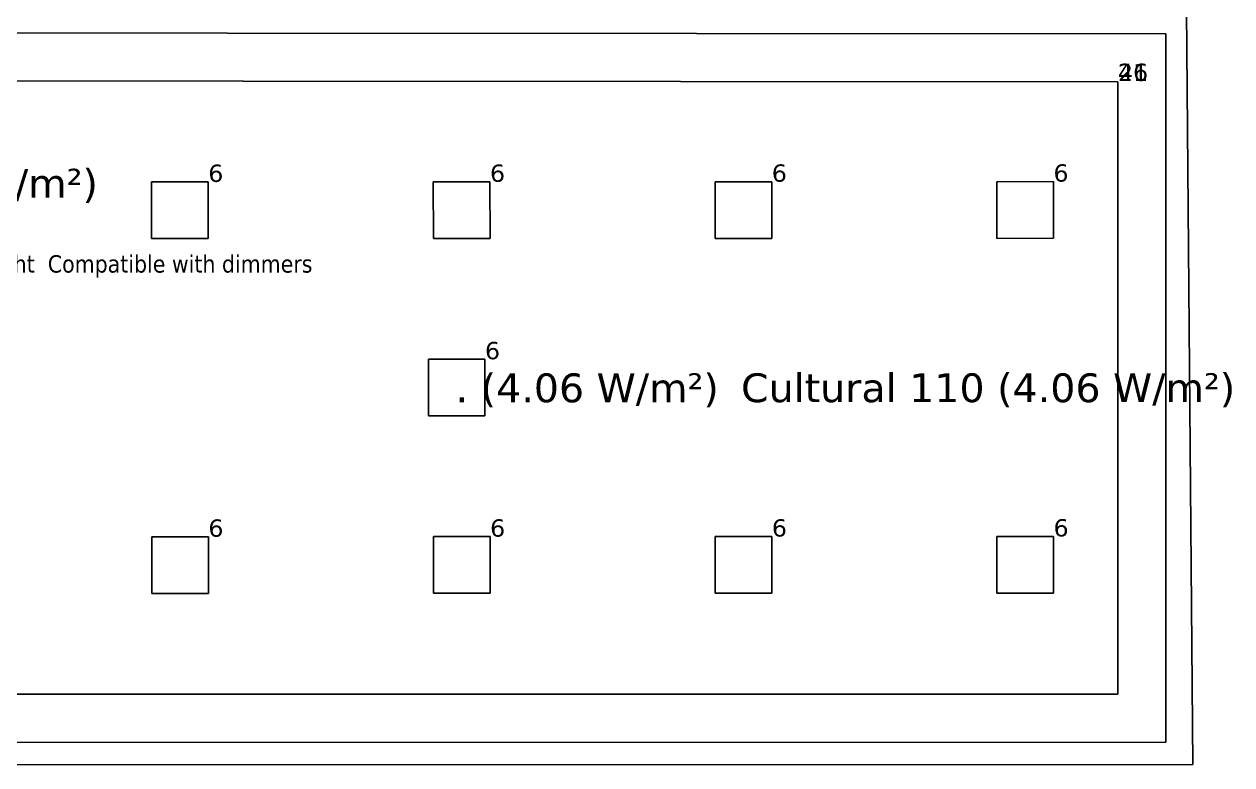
# Model space of a CAD drawing. Header units: inches. Extents: x 0 to 80, y -15 to 299.
# Drawn here: x 23.68 to 36.26, y -14.31 to -6.6 of the extents above; entities that cross this region are included whole.
import ezdxf

# ---------------------------------------------------------------- set-up
doc = ezdxf.new("R2010")
doc.units = ezdxf.units.IN
doc.header["$MEASUREMENT"] = 0
for name, color, linetype, true_color in [('DLX_BLD0_CALC', 3, 'Continuous', 0x00ff00), ('DLX_BLD0_CONT', 7, 'Continuous', 0x969696), ('DLX_BLD0_DESC', 7, 'Continuous', 0x969696), ('DLX_BLD0_LUM', 7, 'Continuous', 0xffd400), ('DLX_BLD0_LUMKEY_IDX', 7, 'Continuous', 0x969696), ('DLX_BLD0_RESKEY_IDX', 7, 'Continuous', 0x707070), ('DLX_BLD0_ROOF', 7, 'Continuous', 0x7f7f7f), ('DLX_BLD0_TXT', 7, 'Continuous', 0xaa00ff)]:
    doc.layers.add(name, color=color, linetype=linetype, true_color=true_color)
doc.styles.add('TableTextStyle', font='')
doc.styles.add('Tahoma AC-9A-79-64-AA-B0-6E-42-C4-5C-8C-13-97-E7-E2-2C', font='')
doc.styles.get('TableTextStyle').set_extended_font_data('VERDANA.TTF')
doc.styles.get('Tahoma AC-9A-79-64-AA-B0-6E-42-C4-5C-8C-13-97-E7-E2-2C').set_extended_font_data('Tahoma')

msp = doc.modelspace()

# ---------------------------------------------------------------- linework, layer by layer
at = {"layer": 'DLX_BLD0_CALC'}
for points in [[(35.07, -7.201, 0), (21.401, -7.193, 0)], [(35.07, -7.201, 0), (21.404, -7.193, 0)], [(35.07, -13.577, 0), (35.07, -7.201, 0)], [(35.07, -13.577, 0), (35.07, -7.201, 0)], [(21.401, -13.581, 0), (35.07, -13.577, 0)], [(21.404, -13.577, 0), (35.07, -13.577, 0)]]:
    msp.add_polyline3d(points, dxfattribs=at)
at = {"layer": 'DLX_BLD0_CONT'}
for points in [[(35.848, -14.309, 0), (35.783, -6.457, 0)], [(35.57, -6.702, 0), (20.904, -6.693, 0)], [(35.57, -14.077, 0), (35.57, -6.702, 0)], [(20.9, -14.081, 0), (35.57, -14.077, 0)], [(13.244, -14.313, 0), (35.848, -14.309, 0)]]:
    msp.add_polyline3d(points, dxfattribs=at)
at = {"layer": 'DLX_BLD0_LUM'}
for points in [[(25.005, -8.834, 0), (25.005, -8.244, 0)], [(25.005, -8.244, 0), (25.005, -8.244, 0)], [(25.005, -8.244, 0), (25.005, -8.834, 0)], [(25.005, -8.244, 0), (25.595, -8.244, 0)], [(25.595, -8.244, 0), (25.005, -8.244, 0)], [(25.005, -8.244, 0), (25.005, -8.244, 0)], [(25.005, -8.244, 0), (25.005, -8.834, 0)], [(25.595, -8.244, 0), (25.005, -8.244, 0)], [(25.005, -8.834, 0), (25.005, -8.244, 0)], [(25.005, -8.244, 0), (25.595, -8.244, 0)], [(25.595, -8.244, 0), (25.595, -8.834, 0)], [(25.595, -8.834, 0), (25.595, -8.244, 0)], [(25.595, -8.244, 0), (25.595, -8.244, 0)], [(25.595, -8.244, 0), (25.595, -8.244, 0)], [(25.595, -8.834, 0), (25.595, -8.244, 0)], [(25.595, -8.244, 0), (25.595, -8.834, 0)], [(27.94, -8.833, 0), (27.939, -8.243, 0)], [(27.939, -8.243, 0), (27.939, -8.243, 0)], [(27.939, -8.243, 0), (27.94, -8.833, 0)], [(27.939, -8.243, 0), (28.529, -8.243, 0)], [(28.529, -8.243, 0), (27.939, -8.243, 0)], [(27.939, -8.243, 0), (27.939, -8.243, 0)], [(27.939, -8.243, 0), (27.94, -8.833, 0)], [(28.529, -8.243, 0), (27.939, -8.243, 0)], [(27.94, -8.833, 0), (27.939, -8.243, 0)], [(27.939, -8.243, 0), (28.529, -8.243, 0)], [(28.529, -8.243, 0), (28.53, -8.833, 0)], [(28.53, -8.833, 0), (28.529, -8.243, 0)], [(28.529, -8.243, 0), (28.529, -8.243, 0)], [(28.529, -8.243, 0), (28.529, -8.243, 0)], [(28.53, -8.833, 0), (28.529, -8.243, 0)], [(28.529, -8.243, 0), (28.53, -8.833, 0)], [(30.874, -8.832, 0), (30.874, -8.242, 0)], [(30.874, -8.242, 0), (30.874, -8.242, 0)], [(30.874, -8.242, 0), (30.874, -8.832, 0)], [(30.874, -8.242, 0), (31.464, -8.242, 0)], [(31.464, -8.242, 0), (30.874, -8.242, 0)], [(30.874, -8.242, 0), (30.874, -8.242, 0)], [(30.874, -8.242, 0), (30.874, -8.832, 0)], [(31.464, -8.242, 0), (30.874, -8.242, 0)], [(30.874, -8.832, 0), (30.874, -8.242, 0)], [(30.874, -8.242, 0), (31.464, -8.242, 0)], [(31.464, -8.242, 0), (31.464, -8.832, 0)], [(31.464, -8.832, 0), (31.464, -8.242, 0)], [(31.464, -8.242, 0), (31.464, -8.242, 0)], [(31.464, -8.242, 0), (31.464, -8.242, 0)], [(31.464, -8.832, 0), (31.464, -8.242, 0)], [(31.464, -8.242, 0), (31.464, -8.832, 0)], [(33.808, -8.242, 0), (34.398, -8.241, 0)], [(34.398, -8.241, 0), (33.808, -8.242, 0)], [(34.398, -8.241, 0), (33.808, -8.242, 0)], [(33.808, -8.242, 0), (34.398, -8.241, 0)], [(33.808, -8.832, 0), (33.808, -8.242, 0)], [(33.808, -8.242, 0), (33.808, -8.242, 0)], [(33.808, -8.242, 0), (33.808, -8.832, 0)], [(33.808, -8.242, 0), (33.808, -8.242, 0)], [(33.808, -8.242, 0), (33.808, -8.832, 0)], [(33.808, -8.832, 0), (33.808, -8.242, 0)], [(34.398, -8.241, 0), (34.398, -8.831, 0)], [(34.398, -8.831, 0), (34.398, -8.241, 0)], [(34.398, -8.241, 0), (34.398, -8.241, 0)], [(34.398, -8.241, 0), (34.398, -8.241, 0)], [(34.398, -8.831, 0), (34.398, -8.241, 0)], [(34.398, -8.241, 0), (34.398, -8.831, 0)], [(25.595, -8.834, 0), (25.005, -8.834, 0)], [(25.005, -8.834, 0), (25.005, -8.834, 0)], [(25.005, -8.834, 0), (25.595, -8.834, 0)], [(25.005, -8.834, 0), (25.005, -8.834, 0)], [(25.005, -8.834, 0), (25.595, -8.834, 0)], [(25.595, -8.834, 0), (25.005, -8.834, 0)], [(25.595, -8.834, 0), (25.595, -8.834, 0)], [(25.595, -8.834, 0), (25.595, -8.834, 0)], [(28.53, -8.833, 0), (27.94, -8.833, 0)], [(27.94, -8.833, 0), (27.94, -8.833, 0)], [(27.94, -8.833, 0), (28.53, -8.833, 0)], [(27.94, -8.833, 0), (27.94, -8.833, 0)], [(27.94, -8.833, 0), (28.53, -8.833, 0)], [(28.53, -8.833, 0), (27.94, -8.833, 0)], [(28.53, -8.833, 0), (28.53, -8.833, 0)], [(28.53, -8.833, 0), (28.53, -8.833, 0)], [(31.464, -8.832, 0), (30.874, -8.832, 0)], [(30.874, -8.832, 0), (30.874, -8.832, 0)], [(30.874, -8.832, 0), (31.464, -8.832, 0)], [(30.874, -8.832, 0), (30.874, -8.832, 0)], [(30.874, -8.832, 0), (31.464, -8.832, 0)], [(31.464, -8.832, 0), (30.874, -8.832, 0)], [(31.464, -8.832, 0), (31.464, -8.832, 0)], [(31.464, -8.832, 0), (31.464, -8.832, 0)], [(34.398, -8.831, 0), (33.808, -8.832, 0)], [(33.808, -8.832, 0), (34.398, -8.831, 0)], [(33.808, -8.832, 0), (34.398, -8.831, 0)], [(34.398, -8.831, 0), (33.808, -8.832, 0)], [(33.808, -8.832, 0), (33.808, -8.832, 0)], [(33.808, -8.832, 0), (33.808, -8.832, 0)], [(34.398, -8.831, 0), (34.398, -8.831, 0)], [(34.398, -8.831, 0), (34.398, -8.831, 0)], [(27.887, -10.68, 0), (27.887, -10.09, 0)], [(27.887, -10.09, 0), (27.887, -10.09, 0)], [(27.887, -10.09, 0), (27.887, -10.68, 0)], [(27.887, -10.09, 0), (28.477, -10.09, 0)], [(28.477, -10.09, 0), (27.887, -10.09, 0)], [(27.887, -10.09, 0), (27.887, -10.09, 0)], [(27.887, -10.09, 0), (27.887, -10.68, 0)], [(28.477, -10.09, 0), (27.887, -10.09, 0)], [(27.887, -10.68, 0), (27.887, -10.09, 0)], [(27.887, -10.09, 0), (28.477, -10.09, 0)], [(28.477, -10.09, 0), (28.477, -10.68, 0)], [(28.477, -10.68, 0), (28.477, -10.09, 0)], [(28.477, -10.09, 0), (28.477, -10.09, 0)], [(28.477, -10.09, 0), (28.477, -10.09, 0)], [(28.477, -10.68, 0), (28.477, -10.09, 0)], [(28.477, -10.09, 0), (28.477, -10.68, 0)], [(28.477, -10.68, 0), (27.887, -10.68, 0)], [(27.887, -10.68, 0), (27.887, -10.68, 0)], [(27.887, -10.68, 0), (28.477, -10.68, 0)], [(27.887, -10.68, 0), (27.887, -10.68, 0)], [(27.887, -10.68, 0), (28.477, -10.68, 0)], [(28.477, -10.68, 0), (27.887, -10.68, 0)], [(28.477, -10.68, 0), (28.477, -10.68, 0)], [(28.477, -10.68, 0), (28.477, -10.68, 0)], [(25.006, -12.528, 0), (25.006, -11.938, 0)], [(25.006, -11.938, 0), (25.006, -11.938, 0)], [(25.006, -11.938, 0), (25.006, -12.528, 0)], [(25.006, -11.938, 0), (25.596, -11.938, 0)], [(25.596, -11.938, 0), (25.006, -11.938, 0)], [(25.006, -11.938, 0), (25.006, -11.938, 0)], [(25.006, -11.938, 0), (25.006, -12.528, 0)], [(25.596, -11.938, 0), (25.006, -11.938, 0)], [(25.006, -12.528, 0), (25.006, -11.938, 0)], [(25.006, -11.938, 0), (25.596, -11.938, 0)], [(25.596, -11.938, 0), (25.596, -12.528, 0)], [(25.596, -12.528, 0), (25.596, -11.938, 0)], [(25.596, -11.938, 0), (25.596, -11.938, 0)], [(25.596, -11.938, 0), (25.596, -11.938, 0)], [(25.596, -12.528, 0), (25.596, -11.938, 0)], [(25.596, -11.938, 0), (25.596, -12.528, 0)], [(27.941, -12.527, 0), (27.94, -11.937, 0)], [(27.94, -11.937, 0), (27.94, -11.937, 0)], [(27.94, -11.937, 0), (27.941, -12.527, 0)], [(27.94, -11.937, 0), (28.53, -11.937, 0)], [(28.53, -11.937, 0), (27.94, -11.937, 0)], [(27.94, -11.937, 0), (27.94, -11.937, 0)], [(27.94, -11.937, 0), (27.941, -12.527, 0)], [(28.53, -11.937, 0), (27.94, -11.937, 0)], [(27.941, -12.527, 0), (27.94, -11.937, 0)], [(27.94, -11.937, 0), (28.53, -11.937, 0)], [(28.53, -11.937, 0), (28.531, -12.527, 0)], [(28.531, -12.527, 0), (28.53, -11.937, 0)], [(28.53, -11.937, 0), (28.53, -11.937, 0)], [(28.53, -11.937, 0), (28.53, -11.937, 0)], [(28.531, -12.527, 0), (28.53, -11.937, 0)], [(28.53, -11.937, 0), (28.531, -12.527, 0)], [(30.875, -12.526, 0), (30.875, -11.936, 0)], [(30.875, -11.936, 0), (30.875, -11.936, 0)], [(30.875, -11.936, 0), (30.875, -12.526, 0)], [(30.875, -11.936, 0), (31.465, -11.936, 0)], [(31.465, -11.936, 0), (30.875, -11.936, 0)], [(30.875, -11.936, 0), (30.875, -11.936, 0)], [(30.875, -11.936, 0), (30.875, -12.526, 0)], [(31.465, -11.936, 0), (30.875, -11.936, 0)], [(30.875, -12.526, 0), (30.875, -11.936, 0)], [(30.875, -11.936, 0), (31.465, -11.936, 0)], [(31.465, -11.936, 0), (31.465, -12.526, 0)], [(31.465, -12.526, 0), (31.465, -11.936, 0)], [(31.465, -11.936, 0), (31.465, -11.936, 0)], [(31.465, -11.936, 0), (31.465, -11.936, 0)], [(31.465, -12.526, 0), (31.465, -11.936, 0)], [(31.465, -11.936, 0), (31.465, -12.526, 0)], [(33.809, -11.936, 0), (34.399, -11.935, 0)], [(34.399, -11.935, 0), (33.809, -11.936, 0)], [(34.399, -11.935, 0), (33.809, -11.936, 0)], [(33.809, -11.936, 0), (34.399, -11.935, 0)], [(33.809, -12.526, 0), (33.809, -11.936, 0)], [(33.809, -11.936, 0), (33.809, -11.936, 0)], [(33.809, -11.936, 0), (33.809, -12.526, 0)], [(33.809, -11.936, 0), (33.809, -11.936, 0)], [(33.809, -11.936, 0), (33.809, -12.526, 0)], [(33.809, -12.526, 0), (33.809, -11.936, 0)], [(34.399, -11.935, 0), (34.399, -12.525, 0)], [(34.399, -12.525, 0), (34.399, -11.935, 0)], [(34.399, -11.935, 0), (34.399, -11.935, 0)], [(34.399, -11.935, 0), (34.399, -11.935, 0)], [(34.399, -12.525, 0), (34.399, -11.935, 0)], [(34.399, -11.935, 0), (34.399, -12.525, 0)], [(25.596, -12.528, 0), (25.006, -12.528, 0)], [(25.006, -12.528, 0), (25.006, -12.528, 0)], [(25.006, -12.528, 0), (25.596, -12.528, 0)], [(25.006, -12.528, 0), (25.006, -12.528, 0)], [(25.006, -12.528, 0), (25.596, -12.528, 0)], [(25.596, -12.528, 0), (25.006, -12.528, 0)], [(25.596, -12.528, 0), (25.596, -12.528, 0)], [(25.596, -12.528, 0), (25.596, -12.528, 0)], [(28.531, -12.527, 0), (27.941, -12.527, 0)], [(27.941, -12.527, 0), (27.941, -12.527, 0)], [(27.941, -12.527, 0), (28.531, -12.527, 0)], [(27.941, -12.527, 0), (27.941, -12.527, 0)], [(27.941, -12.527, 0), (28.531, -12.527, 0)], [(28.531, -12.527, 0), (27.941, -12.527, 0)], [(28.531, -12.527, 0), (28.531, -12.527, 0)], [(28.531, -12.527, 0), (28.531, -12.527, 0)], [(31.465, -12.526, 0), (30.875, -12.526, 0)], [(30.875, -12.526, 0), (30.875, -12.526, 0)], [(30.875, -12.526, 0), (31.465, -12.526, 0)], [(30.875, -12.526, 0), (30.875, -12.526, 0)], [(30.875, -12.526, 0), (31.465, -12.526, 0)], [(31.465, -12.526, 0), (30.875, -12.526, 0)], [(31.465, -12.526, 0), (31.465, -12.526, 0)], [(31.465, -12.526, 0), (31.465, -12.526, 0)], [(34.399, -12.525, 0), (33.809, -12.526, 0)], [(33.809, -12.526, 0), (34.399, -12.525, 0)], [(33.809, -12.526, 0), (34.399, -12.525, 0)], [(34.399, -12.525, 0), (33.809, -12.526, 0)], [(33.809, -12.526, 0), (33.809, -12.526, 0)], [(33.809, -12.526, 0), (33.809, -12.526, 0)], [(34.399, -12.525, 0), (34.399, -12.525, 0)], [(34.399, -12.525, 0), (34.399, -12.525, 0)]]:
    msp.add_polyline3d(points, dxfattribs=at)
at = {"layer": 'DLX_BLD0_ROOF'}
for points in [[(35.848, -14.309, 0), (35.783, -6.457, 0)], [(35.783, -6.457, 0), (35.848, -14.309, 0)], [(35.783, -6.457, 0), (35.848, -14.309, 0)], [(35.848, -14.309, 0), (35.783, -6.457, 0)], [(35.57, -6.702, 0), (20.904, -6.693, 0)], [(20.904, -6.693, 0), (35.57, -6.702, 0)], [(35.57, -14.077, 0), (35.57, -6.702, 0)], [(35.57, -6.702, 0), (35.57, -14.077, 0)], [(20.9, -14.081, 0), (35.57, -14.077, 0)], [(35.57, -14.077, 0), (20.9, -14.081, 0)], [(13.244, -14.313, 0), (35.848, -14.309, 0)], [(35.848, -14.309, 0), (13.244, -14.313, 0)], [(35.848, -14.309, 0), (13.244, -14.313, 0)], [(13.244, -14.313, 0), (35.848, -14.309, 0)], [(35.848, -14.309, 0), (35.848, -14.309, 0)], [(35.848, -14.309, 0), (35.848, -14.309, 0)]]:
    msp.add_polyline3d(points, dxfattribs=at)

# ---------------------------------------------------------------- texts
at = {"layer": 'DLX_BLD0_DESC', "style": 'TableTextStyle'}
for s, p in [('snack room (10.68 W/m²)', (19.177, -8.409)), ('. (4.06 W/m²)', (28.171, -10.538)), ('Cultural 110 (4.06 W/m²)', (31.144, -10.537))]:
    msp.add_text(s, height=0.3, dxfattribs=at).set_placement(p)
at = {"layer": 'DLX_BLD0_LUMKEY_IDX', "style": 'TableTextStyle'}
for p in [(25.595, -8.244), (28.529, -8.243), (31.464, -8.242), (34.398, -8.241), (28.477, -10.09), (25.596, -11.938), (28.53, -11.937), (31.465, -11.936), (34.399, -11.935)]:
    msp.add_text('6', height=0.18, dxfattribs=at).set_placement(p)
at = {"layer": 'DLX_BLD0_RESKEY_IDX', "style": 'TableTextStyle'}
for s in ['46', '21']:
    msp.add_text(s, height=0.18, dxfattribs=at).set_placement((35.07, -7.193))
at = {"layer": 'DLX_BLD0_TXT', "style": 'Tahoma AC-9A-79-64-AA-B0-6E-42-C4-5C-8C-13-97-E7-E2-2C'}
msp.add_text('LED High Bay Light^M^JCompatible with dimmers^M^J', height=0.1812, dxfattribs=at).set_placement((21.736, -9.188))

doc.saveas('drawing.dxf')
